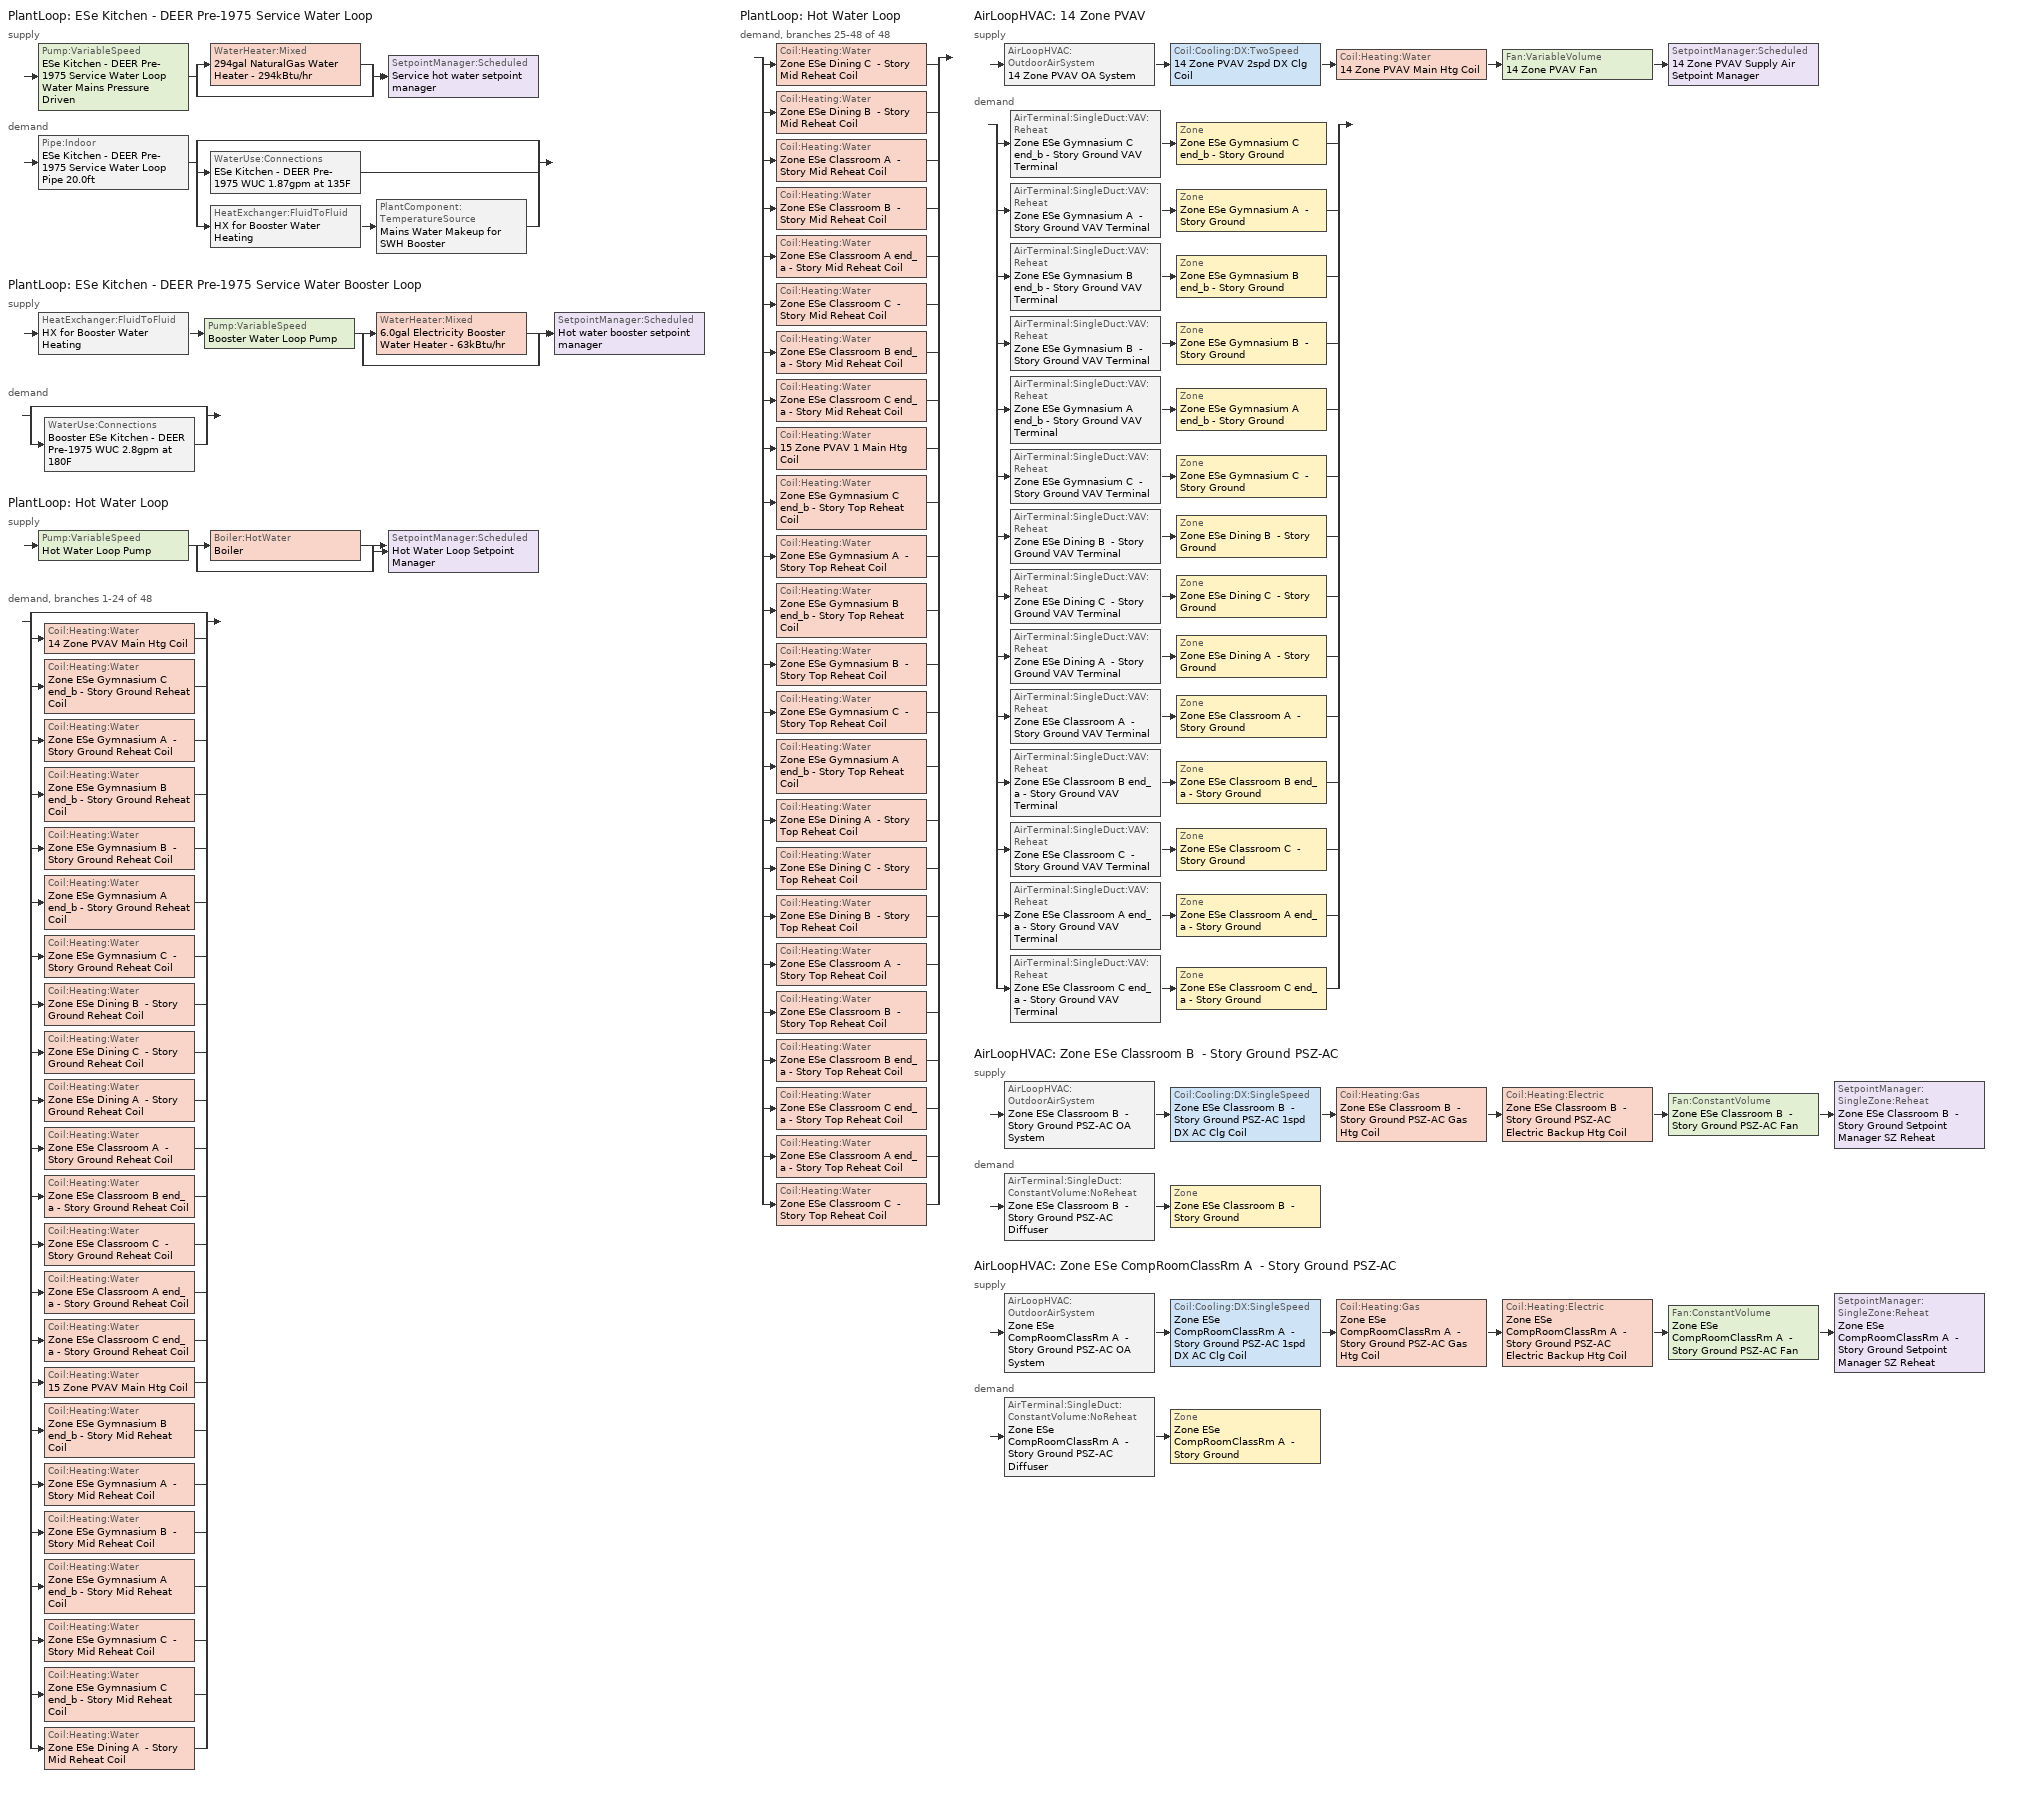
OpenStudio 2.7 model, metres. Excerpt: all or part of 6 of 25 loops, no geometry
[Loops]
PlantLoop 'ESe Kitchen - DEER Pre-1975 Service Water Loop'
 supply: Pump:VariableSpeed 'ESe Kitchen - DEER Pre-1975 Service Water Loop Water Mains Pressure Driven' > split
  | WaterHeater:Mixed '294gal NaturalGas Water Heater - 294kBtu/hr'
  | bypass
  join > SetpointManager:Scheduled 'Service hot water setpoint manager'
 demand: Pipe:Indoor 'ESe Kitchen - DEER Pre-1975 Service Water Loop Pipe 20.0ft' > split
  | bypass
  | WaterUse:Connections 'ESe Kitchen - DEER Pre-1975 WUC 1.87gpm at 135F'
  | HeatExchanger:FluidToFluid 'HX for Booster Water Heating' > PlantComponent:TemperatureSource 'Mains Water Makeup for SWH Booster'
PlantLoop 'ESe Kitchen - DEER Pre-1975 Service Water Booster Loop'
 supply: HeatExchanger:FluidToFluid 'HX for Booster Water Heating' > Pump:VariableSpeed 'Booster Water Loop Pump' > split
  | WaterHeater:Mixed '6.0gal Electricity Booster Water Heater - 63kBtu/hr'
  | bypass
  join > SetpointManager:Scheduled 'Hot water booster setpoint manager'
 demand: split
  | bypass
  | WaterUse:Connections 'Booster ESe Kitchen - DEER Pre-1975 WUC 2.8gpm at 180F'
PlantLoop 'Hot Water Loop'
 supply: Pump:VariableSpeed 'Hot Water Loop Pump' > split
  | Boiler:HotWater 'Boiler'
  | bypass
  join > SetpointManager:Scheduled 'Hot Water Loop Setpoint Manager'
 demand, branches 1-24 of 48: split
  | bypass
  | Coil:Heating:Water '14 Zone PVAV Main Htg Coil'
  | Coil:Heating:Water 'Zone ESe Gymnasium C end_b - Story Ground Reheat Coil'
  | Coil:Heating:Water 'Zone ESe Gymnasium A  - Story Ground Reheat Coil'
  | Coil:Heating:Water 'Zone ESe Gymnasium B end_b - Story Ground Reheat Coil'
  | Coil:Heating:Water 'Zone ESe Gymnasium B  - Story Ground Reheat Coil'
  | Coil:Heating:Water 'Zone ESe Gymnasium A end_b - Story Ground Reheat Coil'
  | Coil:Heating:Water 'Zone ESe Gymnasium C  - Story Ground Reheat Coil'
  | Coil:Heating:Water 'Zone ESe Dining B  - Story Ground Reheat Coil'
  | Coil:Heating:Water 'Zone ESe Dining C  - Story Ground Reheat Coil'
  | Coil:Heating:Water 'Zone ESe Dining A  - Story Ground Reheat Coil'
  | Coil:Heating:Water 'Zone ESe Classroom A  - Story Ground Reheat Coil'
  | Coil:Heating:Water 'Zone ESe Classroom B end_a - Story Ground Reheat Coil'
  | Coil:Heating:Water 'Zone ESe Classroom C  - Story Ground Reheat Coil'
  | Coil:Heating:Water 'Zone ESe Classroom A end_a - Story Ground Reheat Coil'
  | Coil:Heating:Water 'Zone ESe Classroom C end_a - Story Ground Reheat Coil'
  | Coil:Heating:Water '15 Zone PVAV Main Htg Coil'
  | Coil:Heating:Water 'Zone ESe Gymnasium B end_b - Story Mid Reheat Coil'
  | Coil:Heating:Water 'Zone ESe Gymnasium A  - Story Mid Reheat Coil'
  | Coil:Heating:Water 'Zone ESe Gymnasium B  - Story Mid Reheat Coil'
  | Coil:Heating:Water 'Zone ESe Gymnasium A end_b - Story Mid Reheat Coil'
  | Coil:Heating:Water 'Zone ESe Gymnasium C  - Story Mid Reheat Coil'
  | Coil:Heating:Water 'Zone ESe Gymnasium C end_b - Story Mid Reheat Coil'
  | Coil:Heating:Water 'Zone ESe Dining A  - Story Mid Reheat Coil'
PlantLoop 'Hot Water Loop'
 demand, branches 25-48 of 48: split
  | Coil:Heating:Water 'Zone ESe Dining C  - Story Mid Reheat Coil'
  | Coil:Heating:Water 'Zone ESe Dining B  - Story Mid Reheat Coil'
  | Coil:Heating:Water 'Zone ESe Classroom A  - Story Mid Reheat Coil'
  | Coil:Heating:Water 'Zone ESe Classroom B  - Story Mid Reheat Coil'
  | Coil:Heating:Water 'Zone ESe Classroom A end_a - Story Mid Reheat Coil'
  | Coil:Heating:Water 'Zone ESe Classroom C  - Story Mid Reheat Coil'
  | Coil:Heating:Water 'Zone ESe Classroom B end_a - Story Mid Reheat Coil'
  | Coil:Heating:Water 'Zone ESe Classroom C end_a - Story Mid Reheat Coil'
  | Coil:Heating:Water '15 Zone PVAV 1 Main Htg Coil'
  | Coil:Heating:Water 'Zone ESe Gymnasium C end_b - Story Top Reheat Coil'
  | Coil:Heating:Water 'Zone ESe Gymnasium A  - Story Top Reheat Coil'
  | Coil:Heating:Water 'Zone ESe Gymnasium B end_b - Story Top Reheat Coil'
  | Coil:Heating:Water 'Zone ESe Gymnasium B  - Story Top Reheat Coil'
  | Coil:Heating:Water 'Zone ESe Gymnasium C  - Story Top Reheat Coil'
  | Coil:Heating:Water 'Zone ESe Gymnasium A end_b - Story Top Reheat Coil'
  | Coil:Heating:Water 'Zone ESe Dining A  - Story Top Reheat Coil'
  | Coil:Heating:Water 'Zone ESe Dining C  - Story Top Reheat Coil'
  | Coil:Heating:Water 'Zone ESe Dining B  - Story Top Reheat Coil'
  | Coil:Heating:Water 'Zone ESe Classroom A  - Story Top Reheat Coil'
  | Coil:Heating:Water 'Zone ESe Classroom B  - Story Top Reheat Coil'
  | Coil:Heating:Water 'Zone ESe Classroom B end_a - Story Top Reheat Coil'
  | Coil:Heating:Water 'Zone ESe Classroom C end_a - Story Top Reheat Coil'
  | Coil:Heating:Water 'Zone ESe Classroom A end_a - Story Top Reheat Coil'
  | Coil:Heating:Water 'Zone ESe Classroom C  - Story Top Reheat Coil'
AirLoopHVAC '14 Zone PVAV'
 supply: AirLoopHVAC:OutdoorAirSystem '14 Zone PVAV OA System' > Coil:Cooling:DX:TwoSpeed '14 Zone PVAV 2spd DX Clg Coil' > Coil:Heating:Water '14 Zone PVAV Main Htg Coil' > Fan:VariableVolume '14 Zone PVAV Fan' > SetpointManager:Scheduled '14 Zone PVAV Supply Air Setpoint Manager'
 demand: split
  | AirTerminal:SingleDuct:VAV:Reheat 'Zone ESe Gymnasium C end_b - Story Ground VAV Terminal' > Zone 'Zone ESe Gymnasium C end_b - Story Ground'
  | AirTerminal:SingleDuct:VAV:Reheat 'Zone ESe Gymnasium A  - Story Ground VAV Terminal' > Zone 'Zone ESe Gymnasium A  - Story Ground'
  | AirTerminal:SingleDuct:VAV:Reheat 'Zone ESe Gymnasium B end_b - Story Ground VAV Terminal' > Zone 'Zone ESe Gymnasium B end_b - Story Ground'
  | AirTerminal:SingleDuct:VAV:Reheat 'Zone ESe Gymnasium B  - Story Ground VAV Terminal' > Zone 'Zone ESe Gymnasium B  - Story Ground'
  | AirTerminal:SingleDuct:VAV:Reheat 'Zone ESe Gymnasium A end_b - Story Ground VAV Terminal' > Zone 'Zone ESe Gymnasium A end_b - Story Ground'
  | AirTerminal:SingleDuct:VAV:Reheat 'Zone ESe Gymnasium C  - Story Ground VAV Terminal' > Zone 'Zone ESe Gymnasium C  - Story Ground'
  | AirTerminal:SingleDuct:VAV:Reheat 'Zone ESe Dining B  - Story Ground VAV Terminal' > Zone 'Zone ESe Dining B  - Story Ground'
  | AirTerminal:SingleDuct:VAV:Reheat 'Zone ESe Dining C  - Story Ground VAV Terminal' > Zone 'Zone ESe Dining C  - Story Ground'
  | AirTerminal:SingleDuct:VAV:Reheat 'Zone ESe Dining A  - Story Ground VAV Terminal' > Zone 'Zone ESe Dining A  - Story Ground'
  | AirTerminal:SingleDuct:VAV:Reheat 'Zone ESe Classroom A  - Story Ground VAV Terminal' > Zone 'Zone ESe Classroom A  - Story Ground'
  | AirTerminal:SingleDuct:VAV:Reheat 'Zone ESe Classroom B end_a - Story Ground VAV Terminal' > Zone 'Zone ESe Classroom B end_a - Story Ground'
  | AirTerminal:SingleDuct:VAV:Reheat 'Zone ESe Classroom C  - Story Ground VAV Terminal' > Zone 'Zone ESe Classroom C  - Story Ground'
  | AirTerminal:SingleDuct:VAV:Reheat 'Zone ESe Classroom A end_a - Story Ground VAV Terminal' > Zone 'Zone ESe Classroom A end_a - Story Ground'
  | AirTerminal:SingleDuct:VAV:Reheat 'Zone ESe Classroom C end_a - Story Ground VAV Terminal' > Zone 'Zone ESe Classroom C end_a - Story Ground'
AirLoopHVAC 'Zone ESe Classroom B  - Story Ground PSZ-AC'
 supply: AirLoopHVAC:OutdoorAirSystem 'Zone ESe Classroom B  - Story Ground PSZ-AC OA System' > Coil:Cooling:DX:SingleSpeed 'Zone ESe Classroom B  - Story Ground PSZ-AC 1spd DX AC Clg Coil' > Coil:Heating:Gas 'Zone ESe Classroom B  - Story Ground PSZ-AC Gas Htg Coil' > Coil:Heating:Electric 'Zone ESe Classroom B  - Story Ground PSZ-AC Electric Backup Htg Coil' > Fan:ConstantVolume 'Zone ESe Classroom B  - Story Ground PSZ-AC Fan' > SetpointManager:SingleZone:Reheat 'Zone ESe Classroom B  - Story Ground Setpoint Manager SZ Reheat'
 demand: AirTerminal:SingleDuct:ConstantVolume:NoReheat 'Zone ESe Classroom B  - Story Ground PSZ-AC Diffuser' > Zone 'Zone ESe Classroom B  - Story Ground'
AirLoopHVAC 'Zone ESe CompRoomClassRm A  - Story Ground PSZ-AC'
 supply: AirLoopHVAC:OutdoorAirSystem 'Zone ESe CompRoomClassRm A  - Story Ground PSZ-AC OA System' > Coil:Cooling:DX:SingleSpeed 'Zone ESe CompRoomClassRm A  - Story Ground PSZ-AC 1spd DX AC Clg Coil' > Coil:Heating:Gas 'Zone ESe CompRoomClassRm A  - Story Ground PSZ-AC Gas Htg Coil' > Coil:Heating:Electric 'Zone ESe CompRoomClassRm A  - Story Ground PSZ-AC Electric Backup Htg Coil' > Fan:ConstantVolume 'Zone ESe CompRoomClassRm A  - Story Ground PSZ-AC Fan' > SetpointManager:SingleZone:Reheat 'Zone ESe CompRoomClassRm A  - Story Ground Setpoint Manager SZ Reheat'
 demand: AirTerminal:SingleDuct:ConstantVolume:NoReheat 'Zone ESe CompRoomClassRm A  - Story Ground PSZ-AC Diffuser' > Zone 'Zone ESe CompRoomClassRm A  - Story Ground'
[Construction]
Uninsulated copper pipe 0.75in type L: Copper pipe 0.75in type L
[Material]
Copper pipe 0.75in type L: Roughness=Smooth; Thickness {m}=0.001143; Conductivity {W/m-K}=386; Density {kg/m3}=8906.27; Specific Heat {J/kg-K}=385.1856; Thermal Absorptance=0.9; Solar Absorptance=0.7; Visible Absorptance=0.7
[Sizing:Zone] Zone Cooling Design Supply Air Temperature Input Method=SupplyAirTemperature; Zone Cooling Design Supply Air Temperature {C}=12.7778; Zone Cooling Design Supply Air Temperature Difference {deltaC}=11.11; Zone Heating Design Supply Air Temperature Input Method=SupplyAirTemperature; Zone Heating Design Supply Air Temperature {C}=50; Zone Heating Design Supply Air Temperature Difference {deltaC}=11.11; Zone Cooling Design Supply Air Humidity Ratio {kg-H2O/kg-air}=0.0085; Zone Heating Design Supply Air Humidity Ratio {kg-H2O/kg-air}=0.008; Cooling Design Air Flow Method=DesignDay; Heating Design Air Flow Method=DesignDay; Account for Dedicated Outdoor Air System=No; Dedicated Outdoor Air System Control Strategy=NeutralSupplyAir; Dedicated Outdoor Air Low Setpoint Temperature for Design {C}=autosize; Dedicated Outdoor Air High Setpoint Temperature for Design {C}=autosize
Zone ESe Classroom A end_a - Story Ground; Zone ESe Classroom B end_a - Story Ground; Zone ESe Classroom C end_a - Story Ground; Zone ESe Classroom A  - Story Ground; Zone ESe Classroom B  - Story Ground; Zone ESe Classroom C  - Story Ground; Zone ESe CompRoomClassRm A  - Story Ground; Zone ESe Dining A  - Story Ground; Zone ESe Dining B  - Story Ground; Zone ESe Dining C  - Story Ground; Zone ESe Gymnasium A  - Story Ground; Zone ESe Gymnasium B  - Story Ground; Zone ESe Gymnasium C  - Story Ground; Zone ESe Gymnasium A end_b - Story Ground; Zone ESe Gymnasium B end_b - Story Ground; Zone ESe Gymnasium C end_b - Story Ground
[Zone equipment]
Zone ESe Classroom A end_a - Story Ground: Zone ESe Classroom A end_a - Story Ground Exhaust Fan, Zone ESe Classroom A end_a - Story Ground VAV Terminal
Zone ESe Classroom B end_a - Story Ground: Zone ESe Classroom B end_a - Story Ground Exhaust Fan, Zone ESe Classroom B end_a - Story Ground VAV Terminal
Zone ESe Classroom C end_a - Story Ground: Zone ESe Classroom C end_a - Story Ground Exhaust Fan, Zone ESe Classroom C end_a - Story Ground VAV Terminal
Zone ESe Classroom A  - Story Ground: Zone ESe Classroom A  - Story Ground Exhaust Fan, Zone ESe Classroom A  - Story Ground VAV Terminal
Zone ESe Classroom B  - Story Ground: Zone ESe Classroom B  - Story Ground Exhaust Fan, Zone ESe Classroom B  - Story Ground PSZ-AC Diffuser
Zone ESe Classroom C  - Story Ground: Zone ESe Classroom C  - Story Ground Exhaust Fan, Zone ESe Classroom C  - Story Ground VAV Terminal
Zone ESe CompRoomClassRm A  - Story Ground: Zone ESe CompRoomClassRm A  - Story Ground PSZ-AC Diffuser
Zone ESe Dining A  - Story Ground: Zone ESe Dining A  - Story Ground VAV Terminal
Zone ESe Dining B  - Story Ground: Zone ESe Dining B  - Story Ground VAV Terminal
Zone ESe Dining C  - Story Ground: Zone ESe Dining C  - Story Ground VAV Terminal
Zone ESe Gymnasium A  - Story Ground: Zone ESe Gymnasium A  - Story Ground VAV Terminal
Zone ESe Gymnasium B  - Story Ground: Zone ESe Gymnasium B  - Story Ground VAV Terminal
Zone ESe Gymnasium C  - Story Ground: Zone ESe Gymnasium C  - Story Ground VAV Terminal
Zone ESe Gymnasium A end_b - Story Ground: Zone ESe Gymnasium A end_b - Story Ground VAV Terminal
Zone ESe Gymnasium B end_b - Story Ground: Zone ESe Gymnasium B end_b - Story Ground VAV Terminal
Zone ESe Gymnasium C end_b - Story Ground: Zone ESe Gymnasium C end_b - Story Ground VAV Terminal
[Fan:ZoneExhaust] Availability Schedule=D_ESe_All_Fan_Yr; Fan Total Efficiency=0.429; Pressure Rise {Pa}=124.544; System Availability Manager Coupling Mode=Decoupled
Name | Maximum Flow Rate {m3/s}
Zone ESe Classroom A  - Story Ground Exhaust Fan; Zone ESe Classroom C  - Story Ground Exhaust Fan | 0.051184
Zone ESe Classroom A end_a - Story Ground Exhaust Fan; Zone ESe Classroom C end_a - Story Ground Exhaust Fan | 0.026547
Zone ESe Classroom B  - Story Ground Exhaust Fan | 0.253736
Zone ESe Classroom B end_a - Story Ground Exhaust Fan | 0.131602
[WaterUse:Connections]
Name | Water Use Equipment Name 1
Booster ESe Kitchen - DEER Pre-1975 WUC 2.8gpm at 180F | Booster ESe Kitchen - DEER Pre-1975 Service Water Use 2.8gpm at 180F
ESe Kitchen - DEER Pre-1975 WUC 1.87gpm at 135F | ESe Kitchen - DEER Pre-1975 Service Water Use 1.87gpm at 135F
[WaterUse:Equipment:Definition] Sensible Fraction Schedule=Fraction Sensible - 0.2; Latent Fraction Schedule=Fraction Latent - 0.05
Name | Peak Flow Rate {m3/s} | Target Temperature Schedule
Booster ESe Kitchen - DEER Pre-1975 Service Water Use Def 2.8gpm | 0.000176598 | Mixed Water At Faucet Temp - 180F
ESe Kitchen - DEER Pre-1975 Service Water Use Def 1.87gpm | 0.000117732 | Mixed Water At Faucet Temp - 135F
[WaterUse:Equipment] Flow Rate Fraction Schedule=D_ESe_All_DHW_DHW_Yr
Name | Water Use Equipment Definition
Booster ESe Kitchen - DEER Pre-1975 Service Water Use 2.8gpm at 180F | Booster ESe Kitchen - DEER Pre-1975 Service Water Use Def 2.8gpm
ESe Kitchen - DEER Pre-1975 Service Water Use 1.87gpm at 135F | ESe Kitchen - DEER Pre-1975 Service Water Use Def 1.87gpm
[PlantLoop] Glycol Concentration=0; Plant Loop Volume {m3}=Autocalculate; Load Distribution Scheme=Optimal
ESe Kitchen - DEER Pre-1975 Service Water Loop: Maximum Loop Temperature {C}=60; Minimum Loop Temperature {C}=10
ESe Kitchen - DEER Pre-1975 Service Water Booster Loop: 
Hot Water Loop: Minimum Loop Temperature {C}=10; Fluid Type=Water
[Sizing:Plant] Loop Type=Heating; Sizing Option=NonCoincident; Zone Timesteps in Averaging Window=1; Coincident Sizing Factor Mode=None
Name | Design Loop Exit Temperature {C} | Loop Design Temperature Difference {deltaC}
ESe Kitchen - DEER Pre-1975 Service Water Loop | 57.2222 | 5
ESe Kitchen - DEER Pre-1975 Service Water Booster Loop | 82.2222 | 5
Hot Water Loop | 82.2222 | 11.1111
[SetpointManager:Scheduled] Control Variable=Temperature
Name | Schedule | Setpoint Node or NodeList
Service hot water setpoint manager | Service Water Loop Temp - 135F | ESe Kitchen - DEER Pre-1975 Service Water Loop Supply Outlet Node
Hot water booster setpoint manager | Service Water Booster Temp - 180.00000000000006F | ESe Kitchen - DEER Pre-1975 Service Water Booster Loop Supply Outlet Node
Hot Water Loop Setpoint Manager | Hot Water Loop Temp - 180F | Hot Water Loop Supply Outlet Node
14 Zone PVAV Supply Air Setpoint Manager | Supply Air Temp - 55.0F | 14 Zone PVAV Supply Outlet Node
[Pump:VariableSpeed] Skin Loss Radiative Fraction=0.5; Design Power Sizing Method=PowerPerFlowPerPressure; Design Electric Power per Unit Flow Rate {W/(m3/s)}=348701.1; Design Shaft Power per Unit Flow Rate per Unit Head {W-s/m3-Pa}=1.28205; Design Minimum Flow Rate Fraction=0
Name | Rated Pump Head {Pa} | Motor Efficiency | Pump Control Type | Rated Power Consumption {W} | Minimum Flow Rate {m3/s}
ESe Kitchen - DEER Pre-1975 Service Water Loop Water Mains Pressure Driven | 0.001 | 1 | Continuous
Booster Water Loop Pump | 0 | 1 | Continuous | 0 | 0
Hot Water Loop Pump | 179344 | 0.9 | Intermittent
[WaterHeater:Mixed] Deadband Temperature Difference {deltaC}=2; Heater Control Type=Cycle; Off Cycle Parasitic Fuel Consumption Rate {W}=0; Off Cycle Parasitic Heat Fraction to Tank=0.8; On Cycle Parasitic Fuel Consumption Rate {W}=0; Ambient Temperature Indicator=Schedule; Use Side Effectiveness=1; Source Side Effectiveness=1; Use Side Design Flow Rate {m3/s}=autosize; Source Side Design Flow Rate {m3/s}=autosize; Indirect Water Heating Recovery Time {hr}=1.5; Source Side Flow Control Mode=IndirectHeatPrimarySetpoint
Name | Tank Volume {m3} | Setpoint Temperature Schedule | Maximum Temperature Limit {C} | Heater Maximum Capacity {W} | Heater Fuel Type | Heater Thermal Efficiency | Off Cycle Parasitic Fuel Type | On Cycle Parasitic Fuel Type | Ambient Temperature Schedule | Off Cycle Loss Coefficient to Ambient Temperature {W/K} | On Cycle Loss Coefficient to Ambient Temperature {W/K}
294gal NaturalGas Water Heater - 294kBtu/hr | 1.11257 | Service Water Loop Temp - 135F | 57.2222 | 86136.4 | NaturalGas | 0.78 | NaturalGas | NaturalGas | Water Heater Ambient Temp Schedule 70F | 6 | 6
6.0gal Electricity Booster Water Heater - 63kBtu/hr | 0.0227125 | Service Water Booster Temp - 180.00000000000006F | 82.2222 | 18605.5 | Electricity | 1 | Electricity | Electricity | Water Heater Ambient Temp Schedule 70F 1 | 1.053 | 1.053
[Pipe:Indoor]
ESe Kitchen - DEER Pre-1975 Service Water Loop Pipe 20.0ft: Construction=Uninsulated copper pipe 0.75in type L; Environment Type=Schedule; Ambient Temperature Schedule=ESe Kitchen - DEER Pre-1975 Service Water Loop Piping Air Temp - 70F; Ambient Air Velocity Schedule=ESe Kitchen - DEER Pre-1975 Service Water Loop Piping Air Velocity - 0.67mph; Pipe Inside Diameter {m}=0.019939; Pipe Length {m}=6.096
[HeatExchanger:FluidToFluid]
HX for Booster Water Heating: Loop Demand Side Design Flow Rate {m3/s}=autosize; Loop Supply Side Design Flow Rate {m3/s}=autosize; Heat Exchange Model Type=Ideal; Heat Exchanger U-Factor Times Area Value {W/K}=autosize; Control Type=UncontrolledOn; Minimum Temperature Difference to Activate Heat Exchanger {deltaC}=0.01; Heat Transfer Metering End Use Type=LoopToLoop; Component Override Cooling Control Temperature Mode=Loop; Sizing Factor=1; Operation Minimum Temperature Limit {C}=0; Operation Maximum Temperature Limit {C}=100
[PlantComponent:TemperatureSource]
Mains Water Makeup for SWH Booster: Design Volume Flow Rate {m3/s}=autosize; Temperature Specification Type=Scheduled; Source Temperature {C}=8; Source Temperature Schedule=Mains Water Temperature
[EnergyManagementSystem:Sensor]
Mains_Water_Temp_Sen: Output Variable or Output Meter Index Key=Environment; Output Variable or Output Meter=Site Mains Water Temperature
[EnergyManagementSystem:Actuator]
Mains_Water_Temp_Act: Actuated Component=Mains Water Temperature; Actuated Component Type=Schedule:Constant; Actuated Component Control Type=Schedule Value
[EnergyManagementSystem:Program]
Mains_Water_Prg: SET Mains_Water_Temp_Act = Mains_Water_Temp_Sen
[EnergyManagementSystem:ProgramCallingManager]
Mains_Water_Prg_Mgr: BeginTimestepBeforePredictor; Mains_Water_Prg
[Boiler:HotWater]
Boiler: Fuel Type=NaturalGas; Nominal Thermal Efficiency=0.78; Efficiency Curve Temperature Evaluation Variable=LeavingBoiler; Design Water Outlet Temperature {C}=82.2222; Minimum Part Load Ratio=0; Maximum Part Load Ratio=1.2; Optimum Part Load Ratio=1; Water Outlet Upper Temperature Limit {C}=95; Boiler Flow Mode=LeavingSetpointModulated; Parasitic Electric Load {W}=0; Sizing Factor=1
[AirLoopHVAC] Availability Schedule=Always On Discrete; Design Supply Air Flow Rate {m3/s}=AutoSize
14 Zone PVAV; Zone ESe Classroom B  - Story Ground PSZ-AC; Zone ESe CompRoomClassRm A  - Story Ground PSZ-AC
[Sizing:System] Type of Load to Size On=Sensible; Design Outdoor Air Flow Rate {m3/s}=Autosize; Preheat Design Temperature {C}=7.22222; Preheat Design Humidity Ratio {kg-H2O/kg-Air}=0.008; Precool Design Temperature {C}=12.7778; Precool Design Humidity Ratio {kg-H2O/kg-Air}=0.008; Central Cooling Design Supply Air Temperature {C}=12.7778; Sizing Option=Coincident; 100% Outdoor Air in Cooling=No; 100% Outdoor Air in Heating=No; Central Cooling Design Supply Air Humidity Ratio {kg-H2O/kg-Air}=0.0085; Central Heating Design Supply Air Humidity Ratio {kg-H2O/kg-Air}=0.008; Cooling Design Air Flow Method=DesignDay; Cooling Design Air Flow Rate {m3/s}=0; Heating Design Air Flow Method=DesignDay; Heating Design Air Flow Rate {m3/s}=0; System Outdoor Air Method=ZoneSum; Zone Maximum Outdoor Air Fraction=1; Cooling Supply Air Flow Rate Per Floor Area {m3/s-m2}=0.00996765; Cooling Fraction of Autosized Cooling Supply Air Flow Rate=1; Cooling Supply Air Flow Rate Per Unit Cooling Capacity {m3/s-W}=3.94755e-05; Heating Supply Air Flow Rate Per Floor Area {m3/s-m2}=0.00996765; Heating Fraction of Autosized Heating Supply Air Flow Rate=1; Heating Fraction of Autosized Cooling Supply Air Flow Rate=1; Heating Supply Air Flow Rate Per Unit Heating Capacity {m3/s-W}=3.15882e-05; Cooling Design Capacity Method=CoolingDesignCapacity; Cooling Design Capacity {W}=autosize; Cooling Design Capacity Per Floor Area {W/m2}=234.7; Fraction of Autosized Cooling Design Capacity=1; Heating Design Capacity Method=HeatingDesignCapacity; Heating Design Capacity {W}=autosize; Heating Design Capacity Per Floor Area {W/m2}=157; Fraction of Autosized Heating Design Capacity=1; Central Cooling Capacity Control Method=OnOff
Name | Central Heating Maximum System Air Flow Ratio | Central Heating Design Supply Air Temperature {C}
14 Zone PVAV | 0.3 | 12.7778
Zone ESe Classroom B  - Story Ground PSZ-AC; Zone ESe CompRoomClassRm A  - Story Ground PSZ-AC | 1 | 50
[Fan:VariableVolume]
14 Zone PVAV Fan: Availability Schedule=Always On Discrete; Fan Total Efficiency=0.6045; Pressure Rise {Pa}=1017.592; Maximum Flow Rate {m3/s}=Autosize; Fan Power Minimum Flow Rate Input Method=FixedFlowRate; Fan Power Minimum Flow Fraction=0; Fan Power Minimum Air Flow Rate {m3/s}=0; Motor Efficiency=0.93; Motor In Airstream Fraction=1; Fan Power Coefficient 1=0.0407599; Fan Power Coefficient 2=0.088045; Fan Power Coefficient 3=-0.0729261; Fan Power Coefficient 4=0.94374; Fan Power Coefficient 5=0
[Coil:Heating:Water] Availability Schedule=Always On Discrete; Rated Inlet Water Temperature {C}=82.2222; Rated Outlet Water Temperature {C}=71.1111
Name | Rated Inlet Air Temperature {C} | Rated Outlet Air Temperature {C}
14 Zone PVAV Main Htg Coil; 15 Zone PVAV Main Htg Coil; 15 Zone PVAV 1 Main Htg Coil | 7.22222 | 12.7778
Zone ESe Gymnasium C end_b - Story Ground Reheat Coil; Zone ESe Gymnasium A  - Story Ground Reheat Coil; Zone ESe Gymnasium B end_b - Story Ground Reheat Coil; Zone ESe Gymnasium B  - Story Ground Reheat Coil; Zone ESe Gymnasium A end_b - Story Ground Reheat Coil; Zone ESe Gymnasium C  - Story Ground Reheat Coil; Zone ESe Dining B  - Story Ground Reheat Coil; Zone ESe Dining C  - Story Ground Reheat Coil; Zone ESe Dining A  - Story Ground Reheat Coil; Zone ESe Classroom A  - Story Ground Reheat Coil; Zone ESe Classroom B end_a - Story Ground Reheat Coil; Zone ESe Classroom C  - Story Ground Reheat Coil; Zone ESe Classroom A end_a - Story Ground Reheat Coil; Zone ESe Classroom C end_a - Story Ground Reheat Coil; Zone ESe Gymnasium B end_b - Story Mid Reheat Coil; Zone ESe Gymnasium A  - Story Mid Reheat Coil; Zone ESe Gymnasium B  - Story Mid Reheat Coil; Zone ESe Gymnasium A end_b - Story Mid Reheat Coil; Zone ESe Gymnasium C  - Story Mid Reheat Coil; Zone ESe Gymnasium C end_b - Story Mid Reheat Coil; Zone ESe Dining A  - Story Mid Reheat Coil; Zone ESe Dining C  - Story Mid Reheat Coil; Zone ESe Dining B  - Story Mid Reheat Coil; Zone ESe Classroom A  - Story Mid Reheat Coil; Zone ESe Classroom B  - Story Mid Reheat Coil; Zone ESe Classroom A end_a - Story Mid Reheat Coil; Zone ESe Classroom C  - Story Mid Reheat Coil; Zone ESe Classroom B end_a - Story Mid Reheat Coil; Zone ESe Classroom C end_a - Story Mid Reheat Coil; Zone ESe Gymnasium C end_b - Story Top Reheat Coil; Zone ESe Gymnasium A  - Story Top Reheat Coil; Zone ESe Gymnasium B end_b - Story Top Reheat Coil; Zone ESe Gymnasium B  - Story Top Reheat Coil; Zone ESe Gymnasium C  - Story Top Reheat Coil; Zone ESe Gymnasium A end_b - Story Top Reheat Coil; Zone ESe Dining A  - Story Top Reheat Coil; Zone ESe Dining C  - Story Top Reheat Coil; Zone ESe Dining B  - Story Top Reheat Coil; Zone ESe Classroom A  - Story Top Reheat Coil; Zone ESe Classroom B  - Story Top Reheat Coil; Zone ESe Classroom B end_a - Story Top Reheat Coil; Zone ESe Classroom C end_a - Story Top Reheat Coil; Zone ESe Classroom A end_a - Story Top Reheat Coil; Zone ESe Classroom C  - Story Top Reheat Coil | 12.7778 | 50
[Controller:WaterCoil] Action=Normal; Controller Convergence Tolerance {deltaC}=0.1; Minimum Actuated Flow {m3/s}=0
Name | Water Coil
14 Zone PVAV Main Htg Coil Controller | 14 Zone PVAV Main Htg Coil
Zone ESe Gymnasium C end_b - Story Ground Reheat Coil Controller | Zone ESe Gymnasium C end_b - Story Ground Reheat Coil
Zone ESe Gymnasium A  - Story Ground Reheat Coil Controller | Zone ESe Gymnasium A  - Story Ground Reheat Coil
Zone ESe Gymnasium B end_b - Story Ground Reheat Coil Controller | Zone ESe Gymnasium B end_b - Story Ground Reheat Coil
Zone ESe Gymnasium B  - Story Ground Reheat Coil Controller | Zone ESe Gymnasium B  - Story Ground Reheat Coil
Zone ESe Gymnasium A end_b - Story Ground Reheat Coil Controller | Zone ESe Gymnasium A end_b - Story Ground Reheat Coil
Zone ESe Gymnasium C  - Story Ground Reheat Coil Controller | Zone ESe Gymnasium C  - Story Ground Reheat Coil
Zone ESe Dining B  - Story Ground Reheat Coil Controller | Zone ESe Dining B  - Story Ground Reheat Coil
Zone ESe Dining C  - Story Ground Reheat Coil Controller | Zone ESe Dining C  - Story Ground Reheat Coil
Zone ESe Dining A  - Story Ground Reheat Coil Controller | Zone ESe Dining A  - Story Ground Reheat Coil
Zone ESe Classroom A  - Story Ground Reheat Coil Controller | Zone ESe Classroom A  - Story Ground Reheat Coil
Zone ESe Classroom B end_a - Story Ground Reheat Coil Controller | Zone ESe Classroom B end_a - Story Ground Reheat Coil
Zone ESe Classroom C  - Story Ground Reheat Coil Controller | Zone ESe Classroom C  - Story Ground Reheat Coil
Zone ESe Classroom A end_a - Story Ground Reheat Coil Controller | Zone ESe Classroom A end_a - Story Ground Reheat Coil
Zone ESe Classroom C end_a - Story Ground Reheat Coil Controller | Zone ESe Classroom C end_a - Story Ground Reheat Coil
15 Zone PVAV Main Htg Coil Controller | 15 Zone PVAV Main Htg Coil
Zone ESe Gymnasium B end_b - Story Mid Reheat Coil Controller | Zone ESe Gymnasium B end_b - Story Mid Reheat Coil
Zone ESe Gymnasium A  - Story Mid Reheat Coil Controller | Zone ESe Gymnasium A  - Story Mid Reheat Coil
Zone ESe Gymnasium B  - Story Mid Reheat Coil Controller | Zone ESe Gymnasium B  - Story Mid Reheat Coil
Zone ESe Gymnasium A end_b - Story Mid Reheat Coil Controller | Zone ESe Gymnasium A end_b - Story Mid Reheat Coil
Zone ESe Gymnasium C  - Story Mid Reheat Coil Controller | Zone ESe Gymnasium C  - Story Mid Reheat Coil
Zone ESe Gymnasium C end_b - Story Mid Reheat Coil Controller | Zone ESe Gymnasium C end_b - Story Mid Reheat Coil
Zone ESe Dining A  - Story Mid Reheat Coil Controller | Zone ESe Dining A  - Story Mid Reheat Coil
Zone ESe Dining C  - Story Mid Reheat Coil Controller | Zone ESe Dining C  - Story Mid Reheat Coil
Zone ESe Dining B  - Story Mid Reheat Coil Controller | Zone ESe Dining B  - Story Mid Reheat Coil
Zone ESe Classroom A  - Story Mid Reheat Coil Controller | Zone ESe Classroom A  - Story Mid Reheat Coil
Zone ESe Classroom B  - Story Mid Reheat Coil Controller | Zone ESe Classroom B  - Story Mid Reheat Coil
Zone ESe Classroom A end_a - Story Mid Reheat Coil Controller | Zone ESe Classroom A end_a - Story Mid Reheat Coil
Zone ESe Classroom C  - Story Mid Reheat Coil Controller | Zone ESe Classroom C  - Story Mid Reheat Coil
Zone ESe Classroom B end_a - Story Mid Reheat Coil Controller | Zone ESe Classroom B end_a - Story Mid Reheat Coil
Zone ESe Classroom C end_a - Story Mid Reheat Coil Controller | Zone ESe Classroom C end_a - Story Mid Reheat Coil
15 Zone PVAV 1 Main Htg Coil Controller | 15 Zone PVAV 1 Main Htg Coil
Zone ESe Gymnasium C end_b - Story Top Reheat Coil Controller | Zone ESe Gymnasium C end_b - Story Top Reheat Coil
Zone ESe Gymnasium A  - Story Top Reheat Coil Controller | Zone ESe Gymnasium A  - Story Top Reheat Coil
Zone ESe Gymnasium B end_b - Story Top Reheat Coil Controller | Zone ESe Gymnasium B end_b - Story Top Reheat Coil
Zone ESe Gymnasium B  - Story Top Reheat Coil Controller | Zone ESe Gymnasium B  - Story Top Reheat Coil
Zone ESe Gymnasium C  - Story Top Reheat Coil Controller | Zone ESe Gymnasium C  - Story Top Reheat Coil
Zone ESe Gymnasium A end_b - Story Top Reheat Coil Controller | Zone ESe Gymnasium A end_b - Story Top Reheat Coil
Zone ESe Dining A  - Story Top Reheat Coil Controller | Zone ESe Dining A  - Story Top Reheat Coil
Zone ESe Dining C  - Story Top Reheat Coil Controller | Zone ESe Dining C  - Story Top Reheat Coil
Zone ESe Dining B  - Story Top Reheat Coil Controller | Zone ESe Dining B  - Story Top Reheat Coil
Zone ESe Classroom A  - Story Top Reheat Coil Controller | Zone ESe Classroom A  - Story Top Reheat Coil
Zone ESe Classroom B  - Story Top Reheat Coil Controller | Zone ESe Classroom B  - Story Top Reheat Coil
Zone ESe Classroom B end_a - Story Top Reheat Coil Controller | Zone ESe Classroom B end_a - Story Top Reheat Coil
Zone ESe Classroom C end_a - Story Top Reheat Coil Controller | Zone ESe Classroom C end_a - Story Top Reheat Coil
Zone ESe Classroom A end_a - Story Top Reheat Coil Controller | Zone ESe Classroom A end_a - Story Top Reheat Coil
Zone ESe Classroom C  - Story Top Reheat Coil Controller | Zone ESe Classroom C  - Story Top Reheat Coil
[Coil:Cooling:DX:TwoSpeed]
14 Zone PVAV 2spd DX Clg Coil: Availability Schedule=Always On Discrete; Rated High Speed Total Cooling Capacity {W}=Autosize; Rated High Speed Sensible Heat Ratio=Autosize; Rated High Speed COP {W/W}=3; Rated High Speed Air Flow Rate {m3/s}=Autosize; Total Cooling Capacity Function of Temperature Curve=Curve Biquadratic 1; Total Cooling Capacity Function of Flow Fraction Curve=Curve Quadratic 1; Energy Input Ratio Function of Temperature Curve=Curve Biquadratic 2; Energy Input Ratio Function of Flow Fraction Curve=Curve Quadratic 2; Part Load Fraction Correlation Curve=Curve Quadratic 3; Rated Low Speed Total Cooling Capacity {W}=Autosize; Rated Low Speed Sensible Heat Ratio=0.69; Rated Low Speed COP {W/W}=3; Low Speed Total Cooling Capacity Function of Temperature Curve=Curve Biquadratic 3; Low Speed Energy Input Ratio Function of Temperature Curve=Curve Biquadratic 4; Condenser Type=AirCooled; High Speed Evaporative Condenser Effectiveness=0; High Speed Evaporative Condenser Air Flow Rate {m3/s}=Autosize; High Speed Evaporative Condenser Pump Rated Power Consumption {W}=Autosize; Low Speed Evaporative Condenser Effectiveness=0; Low Speed Evaporative Condenser Air Flow Rate {m3/s}=Autosize; Low Speed Evaporative Condenser Pump Rated Power Consumption {W}=Autosize; Basin Heater Capacity {W/K}=10; Basin Heater Setpoint Temperature {C}=2
[Controller:OutdoorAir] Maximum Outdoor Air Flow Rate {m3/s}=Autosize; Economizer Control Type=NoEconomizer; Economizer Control Action Type=ModulateFlow; Economizer Maximum Limit Dry-Bulb Temperature {C}=28; Economizer Maximum Limit Enthalpy {J/kg}=64000; Lockout Type=NoLockout; Minimum Limit Type=FixedMinimum; Minimum Outdoor Air Schedule=Always On Discrete; High Humidity Control=No; Heat Recovery Bypass Control Type=BypassWhenWithinEconomizerLimits
Name | Minimum Outdoor Air Flow Rate {m3/s} | Controller Mechanical Ventilation
Controller Outdoor Air 1 | autosize | 14 Zone PVAV Ventilation Controller
Zone ESe Classroom B  - Story Ground PSZ-AC OA System Controller | 0 | Controller Mechanical Ventilation 1
Zone ESe CompRoomClassRm A  - Story Ground PSZ-AC OA System Controller | 0 | Controller Mechanical Ventilation 2
[Controller:MechanicalVentilation] Availability Schedule=Always On Discrete; System Outdoor Air Method=ZoneSum
14 Zone PVAV Ventilation Controller; Controller Mechanical Ventilation 1; Controller Mechanical Ventilation 2
[AirLoopHVAC:OutdoorAirSystem]
Name | Controller
14 Zone PVAV OA System | Controller Outdoor Air 1
Zone ESe Classroom B  - Story Ground PSZ-AC OA System | Zone ESe Classroom B  - Story Ground PSZ-AC OA System Controller
Zone ESe CompRoomClassRm A  - Story Ground PSZ-AC OA System | Zone ESe CompRoomClassRm A  - Story Ground PSZ-AC OA System Controller
[AvailabilityManager:NightCycle]
Availability Manager Night Cycle 1: Control Type=CycleOnAny; Thermostat Tolerance {deltaC}=1; Cycling Run Time {s}=1800
[AirTerminal:SingleDuct:VAV:Reheat] Availability Schedule=Always On Discrete; Maximum Air Flow Rate {m3/s}=AutoSize; Zone Minimum Air Flow Input Method=Constant; Constant Minimum Air Flow Fraction=0.7; Fixed Minimum Air Flow Rate {m3/s}=0; Maximum Hot Water or Steam Flow Rate {m3/s}=AutoSize; Minimum Hot Water or Steam Flow Rate {m3/s}=0; Convergence Tolerance=0.001; Damper Heating Action=ReverseWithLimits; Maximum Flow per Zone Floor Area During Reheat {m3/s-m2}=AutoSize; Maximum Flow Fraction During Reheat=AutoSize; Maximum Reheat Air Temperature {C}=50; Control For Outdoor Air=No
Name | Reheat Coil
Zone ESe Gymnasium C end_b - Story Ground VAV Terminal | Zone ESe Gymnasium C end_b - Story Ground Reheat Coil
Zone ESe Gymnasium A  - Story Ground VAV Terminal | Zone ESe Gymnasium A  - Story Ground Reheat Coil
Zone ESe Gymnasium B end_b - Story Ground VAV Terminal | Zone ESe Gymnasium B end_b - Story Ground Reheat Coil
Zone ESe Gymnasium B  - Story Ground VAV Terminal | Zone ESe Gymnasium B  - Story Ground Reheat Coil
Zone ESe Gymnasium A end_b - Story Ground VAV Terminal | Zone ESe Gymnasium A end_b - Story Ground Reheat Coil
Zone ESe Gymnasium C  - Story Ground VAV Terminal | Zone ESe Gymnasium C  - Story Ground Reheat Coil
Zone ESe Dining B  - Story Ground VAV Terminal | Zone ESe Dining B  - Story Ground Reheat Coil
Zone ESe Dining C  - Story Ground VAV Terminal | Zone ESe Dining C  - Story Ground Reheat Coil
Zone ESe Dining A  - Story Ground VAV Terminal | Zone ESe Dining A  - Story Ground Reheat Coil
Zone ESe Classroom A  - Story Ground VAV Terminal | Zone ESe Classroom A  - Story Ground Reheat Coil
Zone ESe Classroom B end_a - Story Ground VAV Terminal | Zone ESe Classroom B end_a - Story Ground Reheat Coil
Zone ESe Classroom C  - Story Ground VAV Terminal | Zone ESe Classroom C  - Story Ground Reheat Coil
Zone ESe Classroom A end_a - Story Ground VAV Terminal | Zone ESe Classroom A end_a - Story Ground Reheat Coil
Zone ESe Classroom C end_a - Story Ground VAV Terminal | Zone ESe Classroom C end_a - Story Ground Reheat Coil
[SetpointManager:SingleZone:Reheat] Minimum Supply Air Temperature {C}=12.7778; Maximum Supply Air Temperature {C}=50
Name | Control Zone | Setpoint Node or NodeList
Zone ESe Classroom B  - Story Ground Setpoint Manager SZ Reheat | Zone ESe Classroom B  - Story Ground | Zone ESe Classroom B  - Story Ground PSZ-AC Supply Outlet Node
Zone ESe CompRoomClassRm A  - Story Ground Setpoint Manager SZ Reheat | Zone ESe CompRoomClassRm A  - Story Ground | Zone ESe CompRoomClassRm A  - Story Ground PSZ-AC Supply Outlet Node
[Fan:ConstantVolume] Availability Schedule=Always On Discrete; Fan Total Efficiency=0.54; Pressure Rise {Pa}=622.722; Maximum Flow Rate {m3/s}=AutoSize; Motor Efficiency=0.9; Motor In Airstream Fraction=1
Zone ESe Classroom B  - Story Ground PSZ-AC Fan; Zone ESe CompRoomClassRm A  - Story Ground PSZ-AC Fan
[Coil:Heating:Gas] Availability Schedule=Always On Discrete; Gas Burner Efficiency=0.8; Nominal Capacity {W}=AutoSize; Parasitic Electric Load {W}=0; Parasitic Gas Load {W}=0
Zone ESe Classroom B  - Story Ground PSZ-AC Gas Htg Coil; Zone ESe CompRoomClassRm A  - Story Ground PSZ-AC Gas Htg Coil
[Coil:Heating:Electric] Availability Schedule=Always On Discrete; Efficiency=1
Zone ESe Classroom B  - Story Ground PSZ-AC Electric Backup Htg Coil; Zone ESe CompRoomClassRm A  - Story Ground PSZ-AC Electric Backup Htg Coil
[Coil:Cooling:DX:SingleSpeed] Availability Schedule=Always On Discrete; Rated Total Cooling Capacity {W}=autosize; Rated Sensible Heat Ratio=autosize; Rated COP {W/W}=3; Rated Air Flow Rate {m3/s}=autosize; Rated Evaporator Fan Power Per Volume Flow Rate {W/(m3/s)}=773.3; Condenser Type=AirCooled; Evaporative Condenser Effectiveness=0; Evaporative Condenser Air Flow Rate {m3/s}=Autosize; Evaporative Condenser Pump Rated Power Consumption {W}=Autosize; Crankcase Heater Capacity {W}=0; Maximum Outdoor Dry-Bulb Temperature for Crankcase Heater Operation {C}=0; Basin Heater Capacity {W/K}=0; Basin Heater Setpoint Temperature {C}=10
Name | Total Cooling Capacity Function of Temperature Curve | Total Cooling Capacity Function of Flow Fraction Curve | Energy Input Ratio Function of Temperature Curve | Energy Input Ratio Function of Flow Fraction Curve | Part Load Fraction Correlation Curve
Zone ESe Classroom B  - Story Ground PSZ-AC 1spd DX AC Clg Coil | Curve Biquadratic 7 | Curve Quadratic 7 | Curve Biquadratic 8 | Curve Quadratic 8 | Curve Quadratic 9
Zone ESe CompRoomClassRm A  - Story Ground PSZ-AC 1spd DX AC Clg Coil | Curve Biquadratic 11 | Curve Quadratic 13 | Curve Biquadratic 12 | Curve Quadratic 14 | Curve Quadratic 15
[AirTerminal:SingleDuct:ConstantVolume:NoReheat] Availability Schedule=Always On Discrete; Maximum Air Flow Rate {m3/s}=AutoSize
Zone ESe Classroom B  - Story Ground PSZ-AC Diffuser; Zone ESe CompRoomClassRm A  - Story Ground PSZ-AC Diffuser
[Schedule:Ruleset]
D_ESe_All_Fan_Yr: Default Day Schedule=D_ESe_All_Fan_Yr Default; Summer Design Day Schedule=D_ESe_All_Fan_Yr Summer Design Day 4; Winter Design Day Schedule=D_ESe_All_Fan_Yr Winter Design Day 4
D_ESe_All_DHW_DHW_Yr: Default Day Schedule=D_ESe_All_DHW_DHW_Yr Default; Summer Design Day Schedule=D_ESe_All_DHW_DHW_Yr Summer Design Day 4; Winter Design Day Schedule=D_ESe_All_DHW_DHW_Yr Winter Design Day 4
Fraction Sensible - 0.2: Default Day Schedule=Fraction Sensible - 0.2 Default
Fraction Latent - 0.05: Default Day Schedule=Fraction Latent - 0.05 Default
Mixed Water At Faucet Temp - 180F: Default Day Schedule=Mixed Water At Faucet Temp - 180F Default
Mixed Water At Faucet Temp - 135F: Default Day Schedule=Mixed Water At Faucet Temp - 135F Default
Service Water Loop Temp - 135F: Default Day Schedule=Service Water Loop Temp - 135F Default
Water Heater Ambient Temp Schedule 70F: Default Day Schedule=Water Heater Ambient Temp Schedule 70F Default
ESe Kitchen - DEER Pre-1975 Service Water Loop Piping Air Temp - 70F: Default Day Schedule=ESe Kitchen - DEER Pre-1975 Service Water Loop Piping Air Temp - 70F Default
ESe Kitchen - DEER Pre-1975 Service Water Loop Piping Air Velocity - 0.67mph: Default Day Schedule=ESe Kitchen - DEER Pre-1975 Service Water Loop Piping Air Velocity - 0.67mph Default
Service Water Booster Temp - 180.00000000000006F: Default Day Schedule=Service Water Booster Temp - 180.00000000000006F Default
Water Heater Ambient Temp Schedule 70F 1: Default Day Schedule=Water Heater Ambient Temp Schedule 70F Default 1
Hot Water Loop Temp - 180F: Default Day Schedule=Hot Water Loop Temp - 180F Default
Supply Air Temp - 55.0F: Default Day Schedule=Supply Air Temp - 55.0F Default
[Schedule:Day]
D_ESe_All_Fan_Yr Default; D_ESe_All_Fan_Yr Default|Wkdy Day; D_ESe_All_Fan_Yr Default|Wkdy Day 1; D_ESe_All_Fan_Yr Default|Wkdy Day 2: 6, 0, 0, 19, 0, 1, 24, 0, 0
D_ESe_All_Fan_Yr Sat Day; D_ESe_All_Fan_Yr Sat Day 1; D_ESe_All_Fan_Yr Sat Day 2: 6, 0, 0, 17, 0, 1, 24, 0, 0
D_ESe_All_Fan_Yr Sun Day; D_ESe_All_Fan_Yr Sun Day 1; D_ESe_All_Fan_Yr Sun Day 2; D_ESe_All_Fan_Yr Winter Design Day 4; D_ESe_All_Fan_Yr Summer Design Day 4; D_ESe_All_DHW_DHW_Yr Sun Day; D_ESe_All_DHW_DHW_Yr Sun Day 1; D_ESe_All_DHW_DHW_Yr Sun Day 2; D_ESe_All_DHW_DHW_Yr Winter Design Day 4; D_ESe_All_DHW_DHW_Yr Summer Design Day 4: 24, 0, 0
D_ESe_All_DHW_DHW_Yr Default; D_ESe_All_DHW_DHW_Yr Default|Wkdy Day; D_ESe_All_DHW_DHW_Yr Default|Wkdy Day 1; D_ESe_All_DHW_DHW_Yr Default|Wkdy Day 2: 7, 0, 0, 9, 0, 0.6, 14, 0, 1, 18, 0, 0.5, 19, 0, 0.1, 24, 0, 0
D_ESe_All_DHW_DHW_Yr Sat Day; D_ESe_All_DHW_DHW_Yr Sat Day 1; D_ESe_All_DHW_DHW_Yr Sat Day 2: 7, 0, 0, 16, 0, 0.3, 24, 0, 0
Fraction Sensible - 0.2 Default: 24, 0, 0.2
Fraction Latent - 0.05 Default: 24, 0, 0.05
Mixed Water At Faucet Temp - 180F Default; Service Water Booster Temp - 180.00000000000006F Default; Hot Water Loop Temp - 180F Default: 24, 0, 82.2222
Mixed Water At Faucet Temp - 135F Default; Service Water Loop Temp - 135F Default: 24, 0, 57.2222
Water Heater Ambient Temp Schedule 70F Default; ESe Kitchen - DEER Pre-1975 Service Water Loop Piping Air Temp - 70F Default; Water Heater Ambient Temp Schedule 70F Default 1: 24, 0, 21.1111
ESe Kitchen - DEER Pre-1975 Service Water Loop Piping Air Velocity - 0.67mph Default: 24, 0, 0.3
Supply Air Temp - 55.0F Default: 24, 0, 12.7778
[Schedule:Rule] Date Specification Type=DateRange
Name | Schedule Ruleset | Rule Order | Day Schedule | Apply Monday | Apply Tuesday | Apply Wednesday | Apply Thursday | Apply Friday | Start Month | Start Day | End Month | End Day | Apply Saturday | Apply Sunday
Schedule Rule 189 | D_ESe_All_Fan_Yr | 8 | D_ESe_All_Fan_Yr Default|Wkdy Day | Yes | Yes | Yes | Yes | Yes | 1 | 5 | 4 | 3
Schedule Rule 190 | D_ESe_All_Fan_Yr | 7 | D_ESe_All_Fan_Yr Sat Day |  |  |  |  |  | 1 | 5 | 4 | 3 | Yes
Schedule Rule 191 | D_ESe_All_Fan_Yr | 6 | D_ESe_All_Fan_Yr Sun Day |  |  |  |  |  | 1 | 5 | 4 | 3 |  | Yes
Schedule Rule 192 | D_ESe_All_Fan_Yr | 5 | D_ESe_All_Fan_Yr Default|Wkdy Day 1 | Yes | Yes | Yes | Yes | Yes | 4 | 13 | 6 | 12
Schedule Rule 193 | D_ESe_All_Fan_Yr | 4 | D_ESe_All_Fan_Yr Sat Day 1 |  |  |  |  |  | 4 | 13 | 6 | 12 | Yes
Schedule Rule 194 | D_ESe_All_Fan_Yr | 3 | D_ESe_All_Fan_Yr Sun Day 1 |  |  |  |  |  | 4 | 13 | 6 | 12 |  | Yes
Schedule Rule 195 | D_ESe_All_Fan_Yr | 2 | D_ESe_All_Fan_Yr Default|Wkdy Day 2 | Yes | Yes | Yes | Yes | Yes | 8 | 17 | 12 | 11
Schedule Rule 196 | D_ESe_All_Fan_Yr | 1 | D_ESe_All_Fan_Yr Sat Day 2 |  |  |  |  |  | 8 | 17 | 12 | 11 | Yes
Schedule Rule 197 | D_ESe_All_Fan_Yr | 0 | D_ESe_All_Fan_Yr Sun Day 2 |  |  |  |  |  | 8 | 17 | 12 | 11 |  | Yes
Schedule Rule 204 | D_ESe_All_DHW_DHW_Yr | 8 | D_ESe_All_DHW_DHW_Yr Default|Wkdy Day | Yes | Yes | Yes | Yes | Yes | 1 | 5 | 4 | 3
Schedule Rule 205 | D_ESe_All_DHW_DHW_Yr | 7 | D_ESe_All_DHW_DHW_Yr Sat Day |  |  |  |  |  | 1 | 5 | 4 | 3 | Yes
Schedule Rule 206 | D_ESe_All_DHW_DHW_Yr | 6 | D_ESe_All_DHW_DHW_Yr Sun Day |  |  |  |  |  | 1 | 5 | 4 | 3 |  | Yes
Schedule Rule 207 | D_ESe_All_DHW_DHW_Yr | 5 | D_ESe_All_DHW_DHW_Yr Default|Wkdy Day 1 | Yes | Yes | Yes | Yes | Yes | 4 | 13 | 6 | 12
Schedule Rule 208 | D_ESe_All_DHW_DHW_Yr | 4 | D_ESe_All_DHW_DHW_Yr Sat Day 1 |  |  |  |  |  | 4 | 13 | 6 | 12 | Yes
Schedule Rule 209 | D_ESe_All_DHW_DHW_Yr | 3 | D_ESe_All_DHW_DHW_Yr Sun Day 1 |  |  |  |  |  | 4 | 13 | 6 | 12 |  | Yes
Schedule Rule 210 | D_ESe_All_DHW_DHW_Yr | 2 | D_ESe_All_DHW_DHW_Yr Default|Wkdy Day 2 | Yes | Yes | Yes | Yes | Yes | 8 | 17 | 12 | 11
Schedule Rule 211 | D_ESe_All_DHW_DHW_Yr | 1 | D_ESe_All_DHW_DHW_Yr Sat Day 2 |  |  |  |  |  | 8 | 17 | 12 | 11 | Yes
Schedule Rule 212 | D_ESe_All_DHW_DHW_Yr | 0 | D_ESe_All_DHW_DHW_Yr Sun Day 2 |  |  |  |  |  | 8 | 17 | 12 | 11 |  | Yes
[Schedule:Constant]
Name | Value
Always On Discrete | 1
Mains Water Temperature | 10
[Curve:Biquadratic]
Name | Coefficient1 Constant | Coefficient2 x | Coefficient3 x**2 | Coefficient4 y | Coefficient5 y**2 | Coefficient6 x*y | Minimum Value of x | Maximum Value of x | Minimum Value of y | Maximum Value of y
Curve Biquadratic 1; Curve Biquadratic 3 | 0.42415 | 0.04426 | -0.00042 | 0.00333 | -8e-005 | -0.00021 | 17 | 22 | 13 | 46
Curve Biquadratic 2; Curve Biquadratic 4 | 1.23649 | -0.02431 | 0.00057 | -0.01434 | 0.00063 | -0.00038 | 17 | 22 | 13 | 46
Curve Biquadratic 7; Curve Biquadratic 11 | 0.971212 | -0.0152755 | 0.00144345 | -0.00039321 | -6.8364e-06 | -0.000290596 | -100 | 100 | -100 | 100
Curve Biquadratic 8; Curve Biquadratic 12 | 0.286871 | 0.0239022 | -0.000810648 | 0.0134585 | 0.000338936 | -0.000487004 | -100 | 100 | -100 | 100
[Curve:Quadratic]
Name | Coefficient1 Constant | Coefficient2 x | Coefficient3 x**2 | Minimum Value of x | Maximum Value of x | Minimum Curve Output | Maximum Curve Output
Curve Quadratic 1 | 0.77136 | 0.34053 | -0.11088 | 0.75918 | 1.13877
Curve Quadratic 2 | 1.2055 | -0.32953 | 0.12308 | 0.75918 | 1.13877
Curve Quadratic 3 | 0.771 | 0.229 | 0 | 0 | 1
Curve Quadratic 7; Curve Quadratic 8; Curve Quadratic 13; Curve Quadratic 14 | 1 | 0 | 0 | -100 | 100
Curve Quadratic 9; Curve Quadratic 15 | 0.909496 | 0.0986477 | -0.00819488 | 0 | 1 | 0.7 | 1
